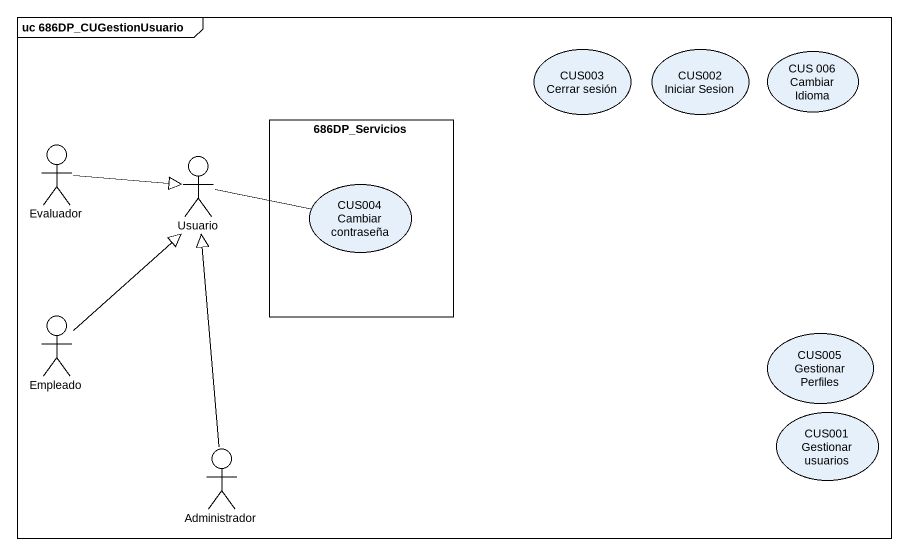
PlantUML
@startuml
mainframe uc 686DP_CUGestionUsuario
usecase "CUS003 Cerrar sesión" as CUS003_Cerrar_sesión
usecase "CUS002 Iniciar Sesion" as CUS002_Iniciar_Sesion
usecase "CUS 006 Cambiar Idioma" as CUS_006_Cambiar_Idioma
rectangle "686DP_Servicios" as r686DP_Servicios {
  usecase "CUS004 Cambiar contraseña" as CUS004_Cambiar_contraseña
}
actor Evaluador
actor Usuario
actor Empleado
usecase "CUS005 Gestionar Perfiles" as CUS005_Gestionar_Perfiles
usecase "CUS001 Gestionar usuarios" as CUS001_Gestionar_usuarios
actor Administrador
Evaluador -right-|> Usuario
Usuario -right- CUS004_Cambiar_contraseña
Empleado -up-|> Usuario
Administrador -up-|> Usuario
@enduml
